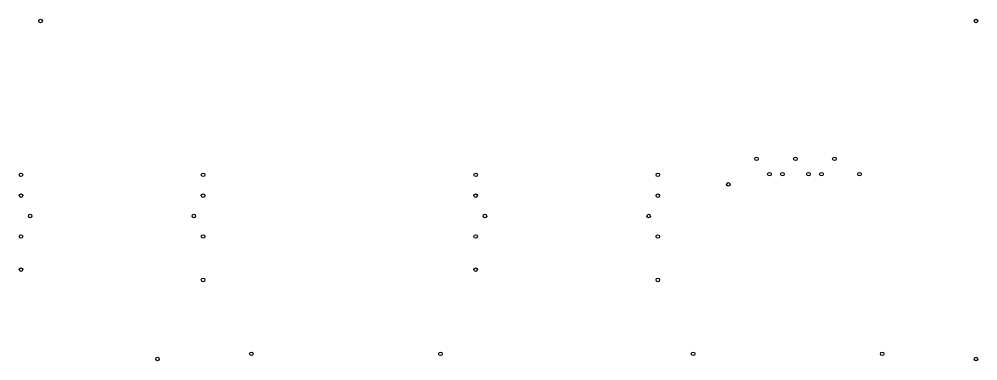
# Model space of a CAD drawing. Extents: x 0.12 to 3.82, y 0.1 to 3.81.
# Drawn here: x 0.118 to 3.807, y 2.493 to 3.807 of the extents above; entities that cross this region are included whole.
import ezdxf

# ---------------------------------------------------------------- set-up
doc = ezdxf.new("R2010")
doc.units = 0
doc.header["$MEASUREMENT"] = 0
doc.layers.add('BLACK', color=7, linetype='CONTINUOUS')

msp = doc.modelspace()

# ---------------------------------------------------------------- linework, layer by layer
at = {"layer": 'BLACK'}
for centre in [(0.2, 3.8), (3.8, 3.8), (2.955, 3.27), (3.105, 3.27), (3.255, 3.27), (0.124606, 3.20827), (0.825394, 3.20827), (1.87461, 3.20827), (2.57539, 3.20827), (3.005, 3.21094), (3.055, 3.21094), (3.155, 3.21094), (3.205, 3.21094), (3.35185, 3.21094), (2.84673, 3.17157), (0.124606, 3.12835), (0.825394, 3.12835), (1.87461, 3.12835), (2.57539, 3.12835), (0.160039, 3.05), (0.789961, 3.05), (1.91004, 3.05), (2.53996, 3.05), (0.124606, 2.97126), (0.825394, 2.97126), (1.87461, 2.97126), (2.57539, 2.97126), (0.124606, 2.8437), (1.87461, 2.8437), (0.825394, 2.80433), (2.57539, 2.80433), (1.0112, 2.52), (1.7388, 2.52), (2.7112, 2.52), (3.4388, 2.52), (0.65, 2.5), (3.8, 2.5)]:
    msp.add_circle(centre, 0.00689, dxfattribs=at)

doc.saveas('drawing.dxf')
